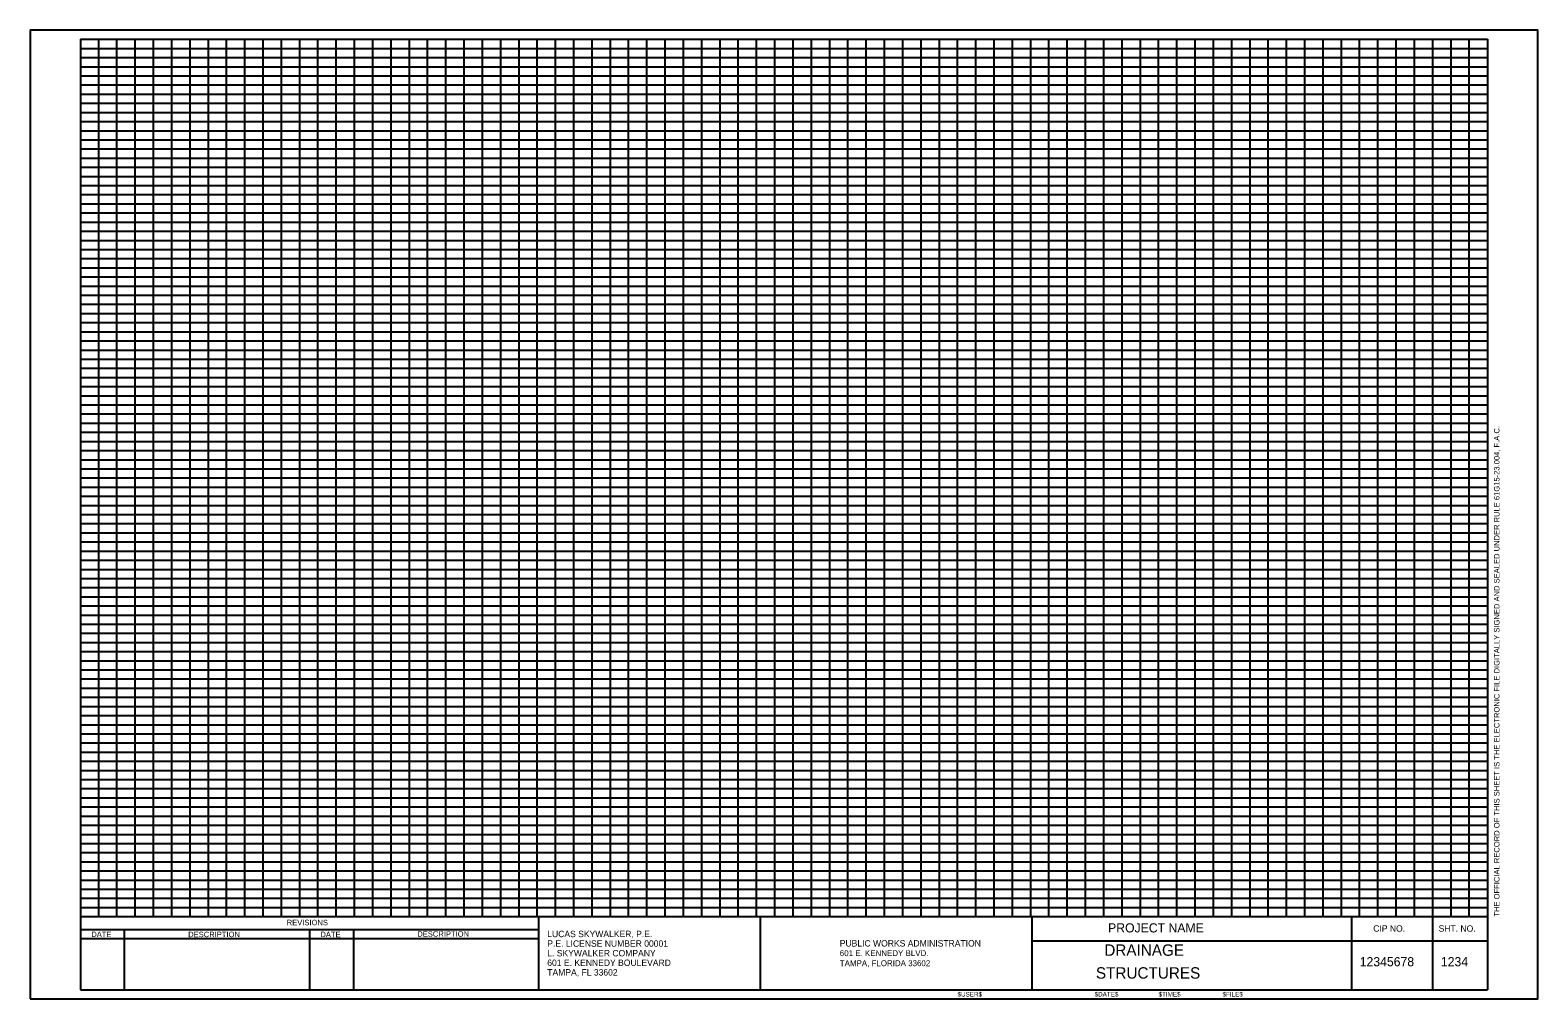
# Model space of a CAD drawing. Extents: x 99999 to 100659, y 100146 to 100570.
import ezdxf

# ---------------------------------------------------------------- set-up
doc = ezdxf.new("R2010")
doc.units = 0
for name, color, linetype in [('AdhocPoint_dp', 7, 'Continuous'), ('GridMaj_dp', 7, 'Continuous'), ('GridMin_dp', 7, 'Continuous'), ('GridMinG_dp', 7, 'Continuous'), ('PlotBorder_dp', 7, 'Continuous'), ('SheetBorder_dp', 7, 'Continuous'), ('SheetLines_dp', 7, 'Continuous'), ('TextMinor', 7, 'Continuous'), ('TextMisc', 7, 'Continuous'), ('TextNotes', 7, 'Continuous'), ('TextShtNo', 7, 'Continuous')]:
    doc.layers.add(name, color=color, linetype=linetype)

msp = doc.modelspace()

# ---------------------------------------------------------------- linework, layer by layer
at = {"layer": 'AdhocPoint_dp'}
msp.add_line((99999.45, 100146.49), (99999.45, 100146.49), dxfattribs=at)
at = {"layer": 'GridMaj_dp'}
for p, q in [((100061.45, 100182.49), (100061.45, 100566.49)), ((100101.45, 100182.49), (100101.45, 100566.49)), ((100141.45, 100182.49), (100141.45, 100566.49)), ((100181.45, 100182.49), (100181.45, 100566.49)), ((100221.45, 100182.49), (100221.45, 100566.49)), ((100261.45, 100182.49), (100261.45, 100566.49)), ((100301.45, 100182.49), (100301.45, 100566.49)), ((100341.45, 100182.49), (100341.45, 100566.49)), ((100381.45, 100182.49), (100381.45, 100566.49)), ((100421.45, 100182.49), (100421.45, 100566.49)), ((100461.45, 100182.49), (100461.45, 100566.49)), ((100501.45, 100182.49), (100501.45, 100566.49)), ((100541.45, 100182.49), (100541.45, 100566.49)), ((100581.45, 100182.49), (100581.45, 100566.49)), ((100621.45, 100182.49), (100621.45, 100566.49)), ((100021.45, 100542.49), (100637.45, 100542.49)), ((100021.45, 100502.49), (100637.45, 100502.49)), ((100021.45, 100462.49), (100637.45, 100462.49)), ((100021.45, 100422.49), (100637.45, 100422.49)), ((100021.45, 100382.49), (100637.45, 100382.49)), ((100021.45, 100342.49), (100637.45, 100342.49)), ((100021.45, 100302.49), (100637.45, 100302.49)), ((100021.45, 100262.49), (100637.45, 100262.49)), ((100021.45, 100222.49), (100637.45, 100222.49))]:
    msp.add_line(p, q, dxfattribs=at)
at = {"layer": 'GridMin_dp'}
for p, q in [((100029.45, 100182.49), (100029.45, 100566.49)), ((100037.45, 100182.49), (100037.45, 100566.49)), ((100045.45, 100182.49), (100045.45, 100566.49)), ((100053.45, 100182.49), (100053.45, 100566.49)), ((100069.45, 100182.49), (100069.45, 100566.49)), ((100077.45, 100182.49), (100077.45, 100566.49)), ((100085.45, 100182.49), (100085.45, 100566.49)), ((100093.45, 100182.49), (100093.45, 100566.49)), ((100109.45, 100182.49), (100109.45, 100566.49)), ((100117.45, 100182.49), (100117.45, 100566.49)), ((100125.45, 100182.49), (100125.45, 100566.49)), ((100133.45, 100182.49), (100133.45, 100566.49)), ((100149.45, 100182.49), (100149.45, 100566.49)), ((100157.45, 100182.49), (100157.45, 100566.49)), ((100165.45, 100182.49), (100165.45, 100566.49)), ((100173.45, 100182.49), (100173.45, 100566.49)), ((100189.45, 100182.49), (100189.45, 100566.49)), ((100197.45, 100182.49), (100197.45, 100566.49)), ((100205.45, 100182.49), (100205.45, 100566.49)), ((100213.45, 100182.49), (100213.45, 100566.49)), ((100229.45, 100182.49), (100229.45, 100566.49)), ((100237.45, 100182.49), (100237.45, 100566.49)), ((100245.45, 100182.49), (100245.45, 100566.49)), ((100253.45, 100182.49), (100253.45, 100566.49)), ((100269.45, 100182.49), (100269.45, 100566.49)), ((100277.45, 100182.49), (100277.45, 100566.49)), ((100285.45, 100182.49), (100285.45, 100566.49)), ((100293.45, 100182.49), (100293.45, 100566.49)), ((100309.45, 100182.49), (100309.45, 100566.49)), ((100317.45, 100182.49), (100317.45, 100566.49)), ((100325.45, 100182.49), (100325.45, 100566.49)), ((100333.45, 100182.49), (100333.45, 100566.49)), ((100349.45, 100182.49), (100349.45, 100566.49)), ((100357.45, 100182.49), (100357.45, 100566.49)), ((100365.45, 100182.49), (100365.45, 100566.49)), ((100373.45, 100182.49), (100373.45, 100566.49)), ((100389.45, 100182.49), (100389.45, 100566.49)), ((100397.45, 100182.49), (100397.45, 100566.49)), ((100405.45, 100182.49), (100405.45, 100566.49)), ((100413.45, 100182.49), (100413.45, 100566.49)), ((100429.45, 100182.49), (100429.45, 100566.49)), ((100437.45, 100182.49), (100437.45, 100566.49)), ((100445.45, 100182.49), (100445.45, 100566.49)), ((100453.45, 100182.49), (100453.45, 100566.49)), ((100469.45, 100182.49), (100469.45, 100566.49)), ((100477.45, 100182.49), (100477.45, 100566.49)), ((100485.45, 100182.49), (100485.45, 100566.49)), ((100493.45, 100182.49), (100493.45, 100566.49)), ((100509.45, 100182.49), (100509.45, 100566.49)), ((100517.45, 100182.49), (100517.45, 100566.49)), ((100525.45, 100182.49), (100525.45, 100566.49)), ((100533.45, 100182.49), (100533.45, 100566.49)), ((100549.45, 100182.49), (100549.45, 100566.49)), ((100557.45, 100182.49), (100557.45, 100566.49)), ((100565.45, 100182.49), (100565.45, 100566.49)), ((100573.45, 100182.49), (100573.45, 100566.49)), ((100589.45, 100182.49), (100589.45, 100566.49)), ((100597.45, 100182.49), (100597.45, 100566.49)), ((100605.45, 100182.49), (100605.45, 100566.49)), ((100613.45, 100182.49), (100613.45, 100566.49)), ((100629.45, 100182.49), (100629.45, 100566.49)), ((100021.45, 100558.49), (100637.45, 100558.49)), ((100021.45, 100550.49), (100637.45, 100550.49)), ((100021.45, 100534.49), (100637.45, 100534.49)), ((100021.45, 100526.49), (100637.45, 100526.49)), ((100021.45, 100518.49), (100637.45, 100518.49)), ((100021.45, 100510.49), (100637.45, 100510.49)), ((100021.45, 100494.49), (100637.45, 100494.49)), ((100021.45, 100486.49), (100637.45, 100486.49)), ((100021.45, 100478.49), (100637.45, 100478.49)), ((100021.45, 100470.49), (100637.45, 100470.49)), ((100021.45, 100454.49), (100637.45, 100454.49)), ((100021.45, 100446.49), (100637.45, 100446.49)), ((100021.45, 100438.49), (100637.45, 100438.49)), ((100021.45, 100430.49), (100637.45, 100430.49)), ((100021.45, 100414.49), (100637.45, 100414.49)), ((100021.45, 100406.49), (100637.45, 100406.49)), ((100021.45, 100398.49), (100637.45, 100398.49)), ((100021.45, 100390.49), (100637.45, 100390.49)), ((100021.45, 100374.49), (100637.45, 100374.49)), ((100021.45, 100366.49), (100637.45, 100366.49)), ((100021.45, 100358.49), (100637.45, 100358.49)), ((100021.45, 100350.49), (100637.45, 100350.49)), ((100021.45, 100334.49), (100637.45, 100334.49)), ((100021.45, 100326.49), (100637.45, 100326.49)), ((100021.45, 100318.49), (100637.45, 100318.49)), ((100021.45, 100310.49), (100637.45, 100310.49)), ((100021.45, 100294.49), (100637.45, 100294.49)), ((100021.45, 100286.49), (100637.45, 100286.49)), ((100021.45, 100278.49), (100637.45, 100278.49)), ((100021.45, 100270.49), (100637.45, 100270.49)), ((100021.45, 100254.49), (100637.45, 100254.49)), ((100021.45, 100246.49), (100637.45, 100246.49)), ((100021.45, 100238.49), (100637.45, 100238.49)), ((100021.45, 100230.49), (100637.45, 100230.49)), ((100021.45, 100214.49), (100637.45, 100214.49)), ((100021.45, 100206.49), (100637.45, 100206.49)), ((100021.45, 100198.49), (100637.45, 100198.49)), ((100021.45, 100190.49), (100637.45, 100190.49))]:
    msp.add_line(p, q, dxfattribs=at)
at = {"layer": 'GridMinG_dp'}
for p, q in [((100021.45, 100562.49), (100637.45, 100562.49)), ((100021.45, 100554.49), (100637.45, 100554.49)), ((100021.45, 100546.49), (100637.45, 100546.49)), ((100021.45, 100538.49), (100637.45, 100538.49)), ((100021.45, 100530.49), (100637.45, 100530.49)), ((100021.45, 100522.49), (100637.45, 100522.49)), ((100021.45, 100514.49), (100637.45, 100514.49)), ((100021.45, 100506.49), (100637.45, 100506.49)), ((100021.45, 100498.49), (100637.45, 100498.49)), ((100021.45, 100490.49), (100637.45, 100490.49)), ((100021.45, 100482.49), (100637.45, 100482.49)), ((100021.45, 100474.49), (100637.45, 100474.49)), ((100021.45, 100466.49), (100637.45, 100466.49)), ((100021.45, 100458.49), (100637.45, 100458.49)), ((100021.45, 100450.49), (100637.45, 100450.49)), ((100021.45, 100442.49), (100637.45, 100442.49)), ((100021.45, 100434.49), (100637.45, 100434.49)), ((100021.45, 100426.49), (100637.45, 100426.49)), ((100021.45, 100418.49), (100637.45, 100418.49)), ((100021.45, 100410.49), (100637.45, 100410.49)), ((100021.45, 100402.49), (100637.45, 100402.49)), ((100021.45, 100394.49), (100637.45, 100394.49)), ((100021.45, 100386.49), (100637.45, 100386.49)), ((100021.45, 100378.49), (100637.45, 100378.49)), ((100021.45, 100370.49), (100637.45, 100370.49)), ((100021.45, 100362.49), (100637.45, 100362.49)), ((100021.45, 100354.49), (100637.45, 100354.49)), ((100021.45, 100346.49), (100637.45, 100346.49)), ((100021.45, 100338.49), (100637.45, 100338.49)), ((100021.45, 100330.49), (100637.45, 100330.49)), ((100021.45, 100322.49), (100637.45, 100322.49)), ((100021.45, 100314.49), (100637.45, 100314.49)), ((100021.45, 100306.49), (100637.45, 100306.49)), ((100021.45, 100298.49), (100637.45, 100298.49)), ((100021.45, 100290.49), (100637.45, 100290.49)), ((100021.45, 100282.49), (100637.45, 100282.49)), ((100021.45, 100274.49), (100637.45, 100274.49)), ((100021.45, 100266.49), (100637.45, 100266.49)), ((100021.45, 100258.49), (100637.45, 100258.49)), ((100021.45, 100250.49), (100637.45, 100250.49)), ((100021.45, 100242.49), (100637.45, 100242.49)), ((100021.45, 100234.49), (100637.45, 100234.49)), ((100021.45, 100226.49), (100637.45, 100226.49)), ((100021.45, 100218.49), (100637.45, 100218.49)), ((100021.45, 100210.49), (100637.45, 100210.49)), ((100021.45, 100202.49), (100637.45, 100202.49)), ((100021.45, 100194.49), (100637.45, 100194.49)), ((100021.45, 100186.49), (100637.45, 100186.49))]:
    msp.add_line(p, q, dxfattribs=at)
at = {"layer": 'PlotBorder_dp'}
msp.add_lwpolyline([(99999.45, 100146.49), (100659.45, 100146.49), (100659.45, 100570.49), (99999.45, 100570.49)], close=True, dxfattribs=at)
at = {"layer": 'SheetBorder_dp'}
for p, q in [((100021.45, 100566.49), (100637.45, 100566.49)), ((100021.45, 100566.49), (100021.45, 100150.49)), ((100021.45, 100566.49), (100637.45, 100566.49)), ((100637.45, 100566.49), (100637.45, 100150.49)), ((100021.45, 100182.49), (100637.45, 100182.49)), ((100021.45, 100150.49), (100637.45, 100150.49))]:
    msp.add_line(p, q, dxfattribs=at)
at = {"layer": 'SheetLines_dp'}
for p, q in [((100222.03, 100182.49), (100222.03, 100150.49)), ((100319.07, 100182.49), (100319.07, 100150.49)), ((100438.03, 100150.49), (100438.03, 100182.49)), ((100578.03, 100150.49), (100578.03, 100182.49)), ((100613.41, 100150.49), (100613.41, 100182.49)), ((100021.45, 100176.89), (100222.03, 100176.89)), ((100040.65, 100176.89), (100040.65, 100150.49)), ((100121.74, 100176.89), (100121.74, 100150.49)), ((100140.94, 100176.89), (100140.94, 100150.49)), ((100021.45, 100172.89), (100222.03, 100172.89)), ((100438.03, 100171.83), (100637.45, 100171.83))]:
    msp.add_line(p, q, dxfattribs=at)

# ---------------------------------------------------------------- texts
at = {"layer": 'TextMinor'}
msp.add_text('$USER$', height=2, dxfattribs=at).set_placement((100405.41, 100147.49))
for s, p in [('$DATE$', (100465.41, 100147.49)), ('$TIME$', (100493.41, 100147.49)), ('$FILE$', (100521.41, 100147.49))]:
    msp.add_text(s, height=2, rotation=360, dxfattribs=at).set_placement(p)
at = {"layer": 'TextMisc'}
for s, height, rotation, p in [('THE OFFICIAL RECORD OF THIS SHEET IS THE ELECTRONIC FILE DIGITALLY SIGNED AND SEALED UNDER RULE 61G15-23.004, F.A.C.', 2.4, 90, (100642.65, 100182.49)), ('DATE', 2.4, 359.86925, (100026.21, 100173.53)), ('DESCRIPTION', 2.4, 0.04975, (100068.63, 100173.48)), ('DATE', 2.4, 359.86925, (100126.5, 100173.5)), ('DESCRIPTION', 2.4, 0.04975, (100168.93, 100173.68)), ('CIP NO.', 2.8, 359.86066, (100587.39, 100175.89)), ('SHT. NO.', 2.8, 359.86066, (100616, 100175.89))]:
    msp.add_text(s, height=height, rotation=rotation, dxfattribs=at).set_placement(p)
for s, height, p in [('REVISIONS', 2.4, (100111.76, 100178.7)), ('      PROJECT NAME        ', 4, (100462.4, 100175.56)), ('PUBLIC WORKS ADMINISTRATION', 2.8, (100353.86, 100169.39)), ('        DRAINAGE        ', 5, (100454.8, 100165.33)), ('TAMPA, FLORIDA 33602', 2.6, (100353.86, 100160.79)), ('601 E. KENNEDY BLVD.', 2.6, (100353.86, 100165.19)), ('       STRUCTURES       ', 5, (100452.98, 100155.33))]:
    msp.add_text(s, height=height, dxfattribs=at).set_placement(p)
at = {"layer": 'TextNotes'}
for s, p in [('LUCAS SKYWALKER, P.E.', (100225.82, 100173.49)), ('P.E. LICENSE NUMBER 00001', (100225.82, 100169.29)), ('601 E. KENNEDY BOULEVARD', (100225.82, 100160.89)), ('L. SKYWALKER COMPANY', (100225.82, 100165.09)), ('TAMPA, FL 33602', (100225.82, 100156.69))]:
    msp.add_text(s, height=2.8, dxfattribs=at).set_placement(p)
at = {"layer": 'TextShtNo'}
for s, p in [('12345678', (100581.48, 100160.75)), (' 1234 ', (100615.52, 100160.75))]:
    msp.add_text(s, height=4, dxfattribs=at).set_placement(p)

doc.saveas('drawing.dxf')
